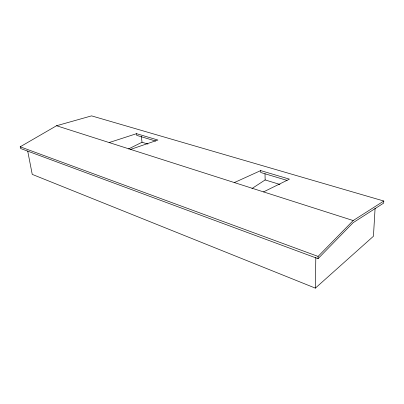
<?xml version="1.0" encoding="UTF-8"?>
<svg xmlns="http://www.w3.org/2000/svg" width="404" height="404" viewBox="0 0 404 404"><rect width="100%" height="100%" fill="white"/><g stroke="black" fill="none" stroke-linecap="round" stroke-linejoin="round"><path stroke-width="0.61" d="M27.709 151.066L32.239 174.382L315.352 288.128L315.812 257.303M318.039 258.666L318.074 256.424L353.182 220.554L383.8 201.025L383.664 203.101L353.086 222.73L318.039 258.666L20.538 148.48L20.2 146.793L56.545 125.74L91.562 115.872L383.8 201.025M375.094 208.257L373.442 236.249L315.352 288.128M251.98 188.527L265.15 179.937L279.957 184.471M128.563 148.945L142.026 142.253L147.925 144.061M263.539 191.9L289.436 179.144L260.691 170.599L234.345 182.568M130.608 149.414L157.903 140.037L136.522 133.679L109.156 142.556M155.702 141.062L136.719 135.375L136.522 133.679M287.052 180.386L260.742 172.508L260.691 170.599M56.545 125.74L353.182 220.554M20.2 146.793L318.074 256.424M141.365 136.32L142.026 142.253M265.004 173.71L265.15 179.937"/></g></svg>
